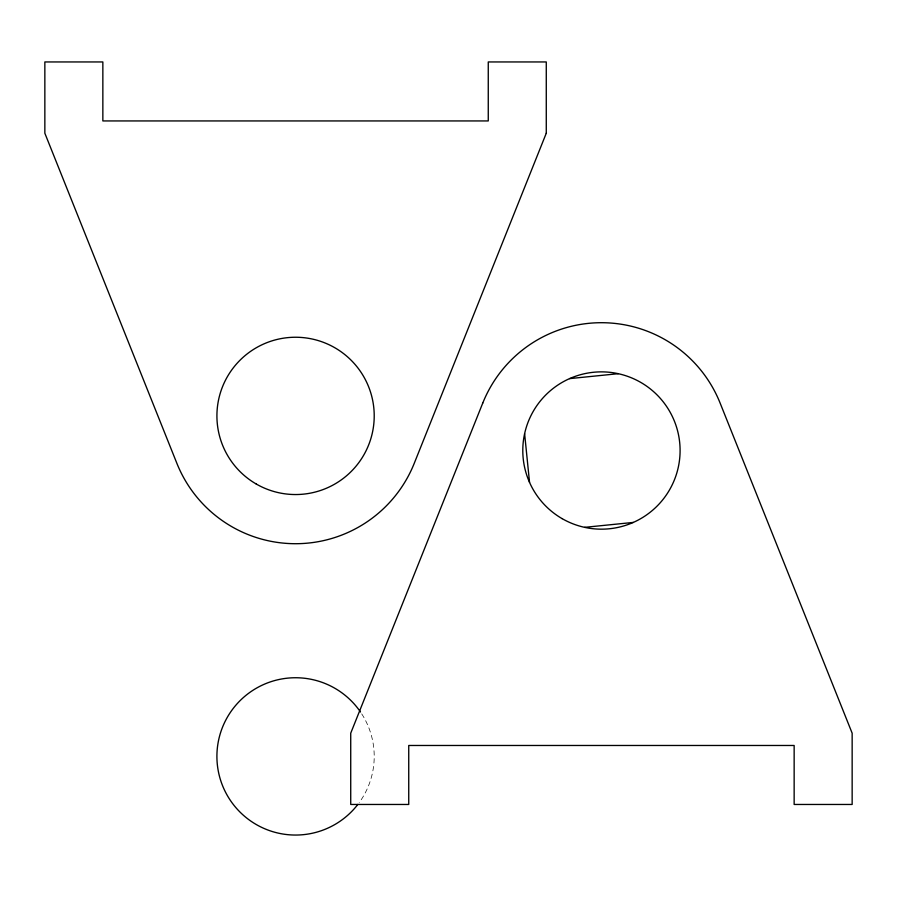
<?xml version="1.0" encoding="UTF-8"?>
<svg xmlns="http://www.w3.org/2000/svg" width="897" height="897" viewBox="0 0 897 897"><rect width="100%" height="100%" fill="white"/><g stroke="black" fill="none" stroke-linecap="round" stroke-linejoin="round"><path stroke-width="0.67" stroke-dasharray="4.49 3.36" d="M361.726 713.877A78.656 78.656 0 0 1 359.192 802.636"/><path stroke-width="1.35" d="M569.55 378.624L618.291 373.69M584.586 527.346L633.327 522.424M524.61 433.666L529.544 482.407M357.847 804.43A78.656 78.656 0 0 1 241.282 813.321A78.656 78.656 0 0 1 244.623 696.464A78.656 78.656 0 0 1 360.493 712.005M546.273 133.227L414.235 463.357A127.811 127.811 0 0 1 176.888 463.357L44.85 133.227L44.85 61.949L102.852 61.949L102.852 120.938L488.26 120.938L488.26 61.949L546.273 61.949L546.273 133.227M482.765 403.056L350.727 733.185L350.727 804.463L408.74 804.463L408.74 745.474L794.148 745.474L794.148 804.463L852.15 804.463L852.15 733.185L720.112 403.056A127.811 127.811 0 0 0 482.765 403.056M256.239 484.01A78.656 78.656 0 0 0 374.217 415.894A78.656 78.656 0 0 0 256.239 347.778A78.656 78.656 0 0 0 256.239 484.01M562.116 518.634A78.656 78.656 0 0 0 680.094 450.518A78.656 78.656 0 0 0 562.116 382.402A78.656 78.656 0 0 0 562.116 518.634"/></g></svg>
